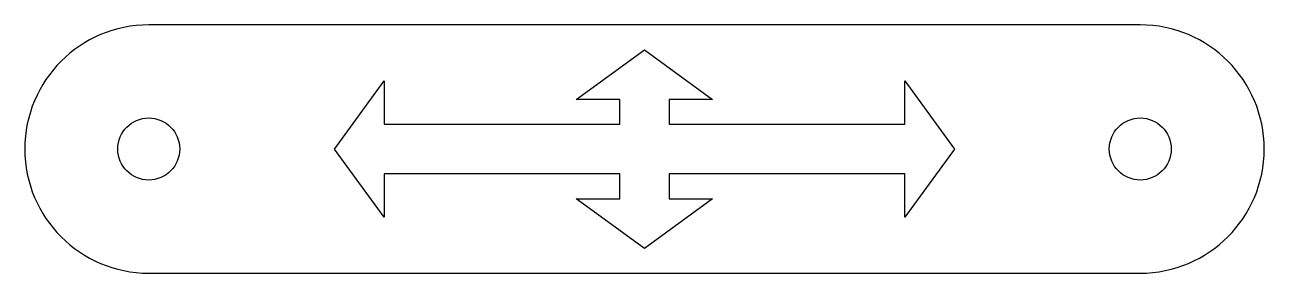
# Model space of a CAD drawing. Extents: x 9.994 to 10.494, y 20.809 to 20.909.
import ezdxf

# ---------------------------------------------------------------- set-up
doc = ezdxf.new("R2010")
doc.units = 0
doc.header["$LTSCALE"] = 1.21
doc.layers.get('0').update_dxf_attribs({"linetype": 'CONTINUOUS'})

msp = doc.modelspace()

# ---------------------------------------------------------------- linework, layer by layer
at = {"color": 3}
for p, q in [((10.44388, 20.90934), (10.04388, 20.90934)), ((10.21638, 20.87934), (10.24388, 20.89934)), ((10.24388, 20.89934), (10.27138, 20.87934)), ((10.11888, 20.85934), (10.13888, 20.88684)), ((10.13888, 20.88684), (10.13888, 20.86934)), ((10.34888, 20.88684), (10.36888, 20.85934)), ((10.34888, 20.86934), (10.34888, 20.88684)), ((10.23388, 20.87934), (10.21638, 20.87934)), ((10.23388, 20.86934), (10.23388, 20.87934)), ((10.25388, 20.87934), (10.25388, 20.86934)), ((10.27138, 20.87934), (10.25388, 20.87934)), ((10.13888, 20.86934), (10.23388, 20.86934)), ((10.25388, 20.86934), (10.34888, 20.86934)), ((10.13888, 20.83184), (10.11888, 20.85934)), ((10.36888, 20.85934), (10.34888, 20.83184)), ((10.13888, 20.84934), (10.13888, 20.83184)), ((10.23388, 20.84934), (10.13888, 20.84934)), ((10.23388, 20.83934), (10.23388, 20.84934)), ((10.34888, 20.84934), (10.25388, 20.84934)), ((10.25388, 20.84934), (10.25388, 20.83934)), ((10.34888, 20.83184), (10.34888, 20.84934)), ((10.24388, 20.81934), (10.21638, 20.83934)), ((10.21638, 20.83934), (10.23388, 20.83934)), ((10.27138, 20.83934), (10.24388, 20.81934)), ((10.25388, 20.83934), (10.27138, 20.83934)), ((10.04388, 20.80934), (10.44388, 20.80934))]:
    msp.add_line(p, q, dxfattribs=at)
for centre in [(10.04388, 20.85934), (10.44388, 20.85934)]:
    msp.add_circle(centre, 0.0125, dxfattribs=at)
for centre, start, end in [((10.04388, 20.85934), 90, 270), ((10.44388, 20.85934), 270, 450)]:
    msp.add_arc(centre, 0.05, start, end, dxfattribs=at)

doc.saveas('drawing.dxf')
